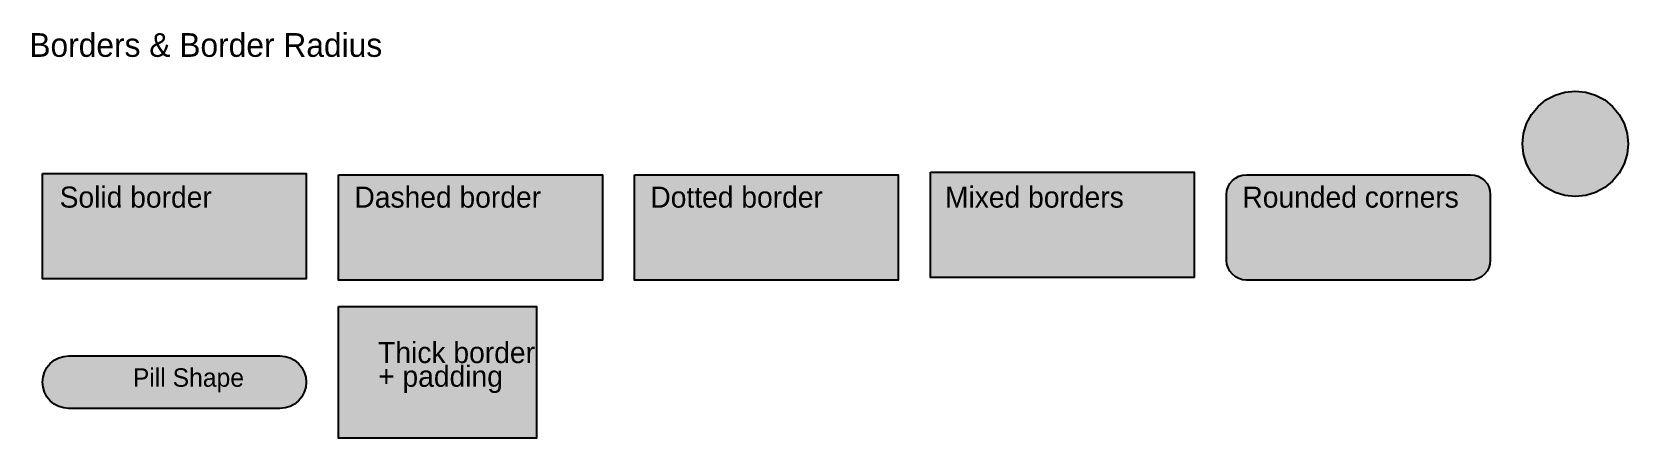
# Model space of a CAD drawing. Extents: x 2 to 1212, y 10 to 319.
import ezdxf

# ---------------------------------------------------------------- set-up
doc = ezdxf.new("R2010")
doc.units = 0

msp = doc.modelspace()

# ---------------------------------------------------------------- hatches: boundary and pattern name
at = {"true_color": 0xef5350}
msp.add_hatch(color=256, dxfattribs=at).paths.add_polyline_path([(1172.2, 274), (1172.2, 274), (1172.2, 274), (1180.1, 273.2), (1187.6, 271), (1194.5, 267.3), (1200.5, 262.3), (1205.5, 256.2), (1209.2, 249.3), (1211.5, 241.8), (1212.2, 234), (1212.2, 234), (1212.2, 234), (1211.5, 226.2), (1209.2, 218.7), (1205.5, 211.8), (1200.5, 205.7), (1194.5, 200.7), (1187.6, 197), (1180.1, 194.8), (1172.2, 194), (1172.2, 194), (1172.2, 194), (1164.4, 194.8), (1156.9, 197), (1150, 200.7), (1144, 205.7), (1139, 211.8), (1135.3, 218.7), (1133, 226.2), (1132.2, 234), (1132.2, 234), (1132.2, 234), (1133, 241.8), (1135.3, 249.3), (1139, 256.2), (1144, 262.3), (1150, 267.3), (1156.9, 271), (1164.4, 273.2), (1172.2, 274)], flags=0)
at = {"true_color": 0xffe0b2}
msp.add_hatch(color=256, dxfattribs=at).paths.add_polyline_path([(10, 211.5), (210, 211.5), (210, 131.5), (10, 131.5)], flags=0)
at = {"true_color": 0xbbdefb}
msp.add_hatch(color=256, dxfattribs=at).paths.add_polyline_path([(234.4, 210.5), (434.5, 210.5), (434.5, 130.5), (234.4, 130.5)], flags=0)
at = {"true_color": 0xffcdd2}
msp.add_hatch(color=256, dxfattribs=at).paths.add_polyline_path([(458.9, 210.5), (658.9, 210.5), (658.9, 130.5), (458.9, 130.5)], flags=0)
at = {"true_color": 0xe8f5e9}
msp.add_hatch(color=256, dxfattribs=at).paths.add_polyline_path([(683.3, 212.5), (883.3, 212.5), (883.3, 132.5), (683.3, 132.5)], flags=0)
at = {"true_color": 0xe1bee7}
msp.add_hatch(color=256, dxfattribs=at).paths.add_polyline_path([(922.8, 210.5), (1092.8, 210.5), (1092.8, 210.5), (1095.7, 210.2), (1098.5, 209.4), (1101.1, 208), (1103.4, 206.1), (1105.3, 203.8), (1106.7, 201.2), (1107.5, 198.4), (1107.8, 195.5), (1107.8, 145.5), (1107.8, 145.5), (1107.5, 142.6), (1106.7, 139.8), (1105.3, 137.2), (1103.4, 134.9), (1101.1, 133), (1098.5, 131.6), (1095.7, 130.8), (1092.8, 130.5), (922.8, 130.5), (922.8, 130.5), (919.9, 130.8), (917.1, 131.6), (914.5, 133), (912.2, 134.9), (910.3, 137.2), (908.9, 139.8), (908.1, 142.6), (907.8, 145.5), (907.8, 195.5), (907.8, 195.5), (908.1, 198.4), (908.9, 201.2), (910.3, 203.8), (912.2, 206.1), (914.5, 208), (917.1, 209.4), (919.9, 210.2), (922.8, 210.5)], flags=0)
at = {"true_color": 0xfff8e1}
msp.add_hatch(color=256, dxfattribs=at).paths.add_polyline_path([(234.4, 110.5), (384.5, 110.5), (384.5, 10.5), (234.4, 10.5)], flags=0)
at = {"true_color": 0x26a69a}
msp.add_hatch(color=256, dxfattribs=at).paths.add_polyline_path([(30, 73), (190, 73), (190, 73), (193.9, 72.6), (197.7, 71.5), (201.1, 69.6), (204.1, 67.1), (206.6, 64.1), (208.5, 60.7), (209.6, 56.9), (210, 53), (210, 53), (210, 53), (209.6, 49.1), (208.5, 45.3), (206.6, 41.9), (204.1, 38.9), (201.1, 36.4), (197.7, 34.5), (193.9, 33.4), (190, 33), (30, 33), (30, 33), (26.1, 33.4), (22.3, 34.5), (18.9, 36.4), (15.9, 38.9), (13.4, 41.9), (11.5, 45.3), (10.4, 49.1), (10, 53), (10, 53), (10, 53), (10.4, 56.9), (11.5, 60.7), (13.4, 64.1), (15.9, 67.1), (18.9, 69.6), (22.3, 71.5), (26.1, 72.6), (30, 73)], flags=0)

# ---------------------------------------------------------------- linework, layer by layer
at = {"true_color": 0xef5350}
msp.add_lwpolyline([(1172.2, 274), (1172.2, 274), (1172.2, 274), (1180.1, 273.2), (1187.6, 271), (1194.5, 267.3), (1200.5, 262.3), (1205.5, 256.2), (1209.2, 249.3), (1211.5, 241.8), (1212.2, 234), (1212.2, 234), (1212.2, 234), (1211.5, 226.2), (1209.2, 218.7), (1205.5, 211.8), (1200.5, 205.7), (1194.5, 200.7), (1187.6, 197), (1180.1, 194.8), (1172.2, 194), (1172.2, 194), (1172.2, 194), (1164.4, 194.8), (1156.9, 197), (1150, 200.7), (1144, 205.7), (1139, 211.8), (1135.3, 218.7), (1133, 226.2), (1132.2, 234), (1132.2, 234), (1132.2, 234), (1133, 241.8), (1135.3, 249.3), (1139, 256.2), (1144, 262.3), (1150, 267.3), (1156.9, 271), (1164.4, 273.2), (1172.2, 274)], close=True, dxfattribs=at)
at = {"true_color": 0x333333}
msp.add_lwpolyline([(10, 211.5), (210, 211.5), (210, 131.5), (10, 131.5)], close=True, dxfattribs=at)
at = {"true_color": 0x1565c0}
msp.add_lwpolyline([(234.4, 210.5), (434.5, 210.5), (434.5, 130.5), (234.4, 130.5)], close=True, dxfattribs=at)
at = {"true_color": 0xc62828}
msp.add_lwpolyline([(458.9, 210.5), (658.9, 210.5), (658.9, 130.5), (458.9, 130.5)], close=True, dxfattribs=at)
at = {"true_color": 0xe8f5e9}
msp.add_lwpolyline([(683.3, 212.5), (883.3, 212.5), (883.3, 132.5), (683.3, 132.5)], close=True, dxfattribs=at)
at = {"true_color": 0x6a1b9a}
msp.add_lwpolyline([(922.8, 210.5), (1092.8, 210.5), (1092.8, 210.5), (1095.7, 210.2), (1098.5, 209.4), (1101.1, 208), (1103.4, 206.1), (1105.3, 203.8), (1106.7, 201.2), (1107.5, 198.4), (1107.8, 195.5), (1107.8, 145.5), (1107.8, 145.5), (1107.5, 142.6), (1106.7, 139.8), (1105.3, 137.2), (1103.4, 134.9), (1101.1, 133), (1098.5, 131.6), (1095.7, 130.8), (1092.8, 130.5), (922.8, 130.5), (922.8, 130.5), (919.9, 130.8), (917.1, 131.6), (914.5, 133), (912.2, 134.9), (910.3, 137.2), (908.9, 139.8), (908.1, 142.6), (907.8, 145.5), (907.8, 195.5), (907.8, 195.5), (908.1, 198.4), (908.9, 201.2), (910.3, 203.8), (912.2, 206.1), (914.5, 208), (917.1, 209.4), (919.9, 210.2), (922.8, 210.5)], close=True, dxfattribs=at)
at = {"true_color": 0xff6f00}
msp.add_lwpolyline([(234.4, 110.5), (384.5, 110.5), (384.5, 10.5), (234.4, 10.5)], close=True, dxfattribs=at)
at = {"true_color": 0x26a69a}
msp.add_lwpolyline([(30, 73), (190, 73), (190, 73), (193.9, 72.6), (197.7, 71.5), (201.1, 69.6), (204.1, 67.1), (206.6, 64.1), (208.5, 60.7), (209.6, 56.9), (210, 53), (210, 53), (210, 53), (209.6, 49.1), (208.5, 45.3), (206.6, 41.9), (204.1, 38.9), (201.1, 36.4), (197.7, 34.5), (193.9, 33.4), (190, 33), (30, 33), (30, 33), (26.1, 33.4), (22.3, 34.5), (18.9, 36.4), (15.9, 38.9), (13.4, 41.9), (11.5, 45.3), (10.4, 49.1), (10, 53), (10, 53), (10, 53), (10.4, 56.9), (11.5, 60.7), (13.4, 64.1), (15.9, 67.1), (18.9, 69.6), (22.3, 71.5), (26.1, 72.6), (30, 73)], close=True, dxfattribs=at)

# ---------------------------------------------------------------- texts
at = {"true_color": 0x000000}
for s, height, p in [('Borders & Border Radius', 18, (0, 300)), ('Solid border', 16, (23, 185.5)), ('Dashed border', 16, (246.5, 185.5)), ('Dotted border', 16, (470.9, 185.5)), ('Mixed borders', 16, (694.3, 185.5)), ('Rounded corners', 16, (919.8, 185.5)), ('Thick border', 16, (264.5, 67.5)), ('+ padding', 16, (264.5, 49.5))]:
    msp.add_text(s, height=height, dxfattribs=at).set_placement(p)
at = {"true_color": 0xffffff}
msp.add_text('Pill Shape', height=14, dxfattribs=at).set_placement((78.5, 49.5))

doc.saveas('drawing.dxf')
